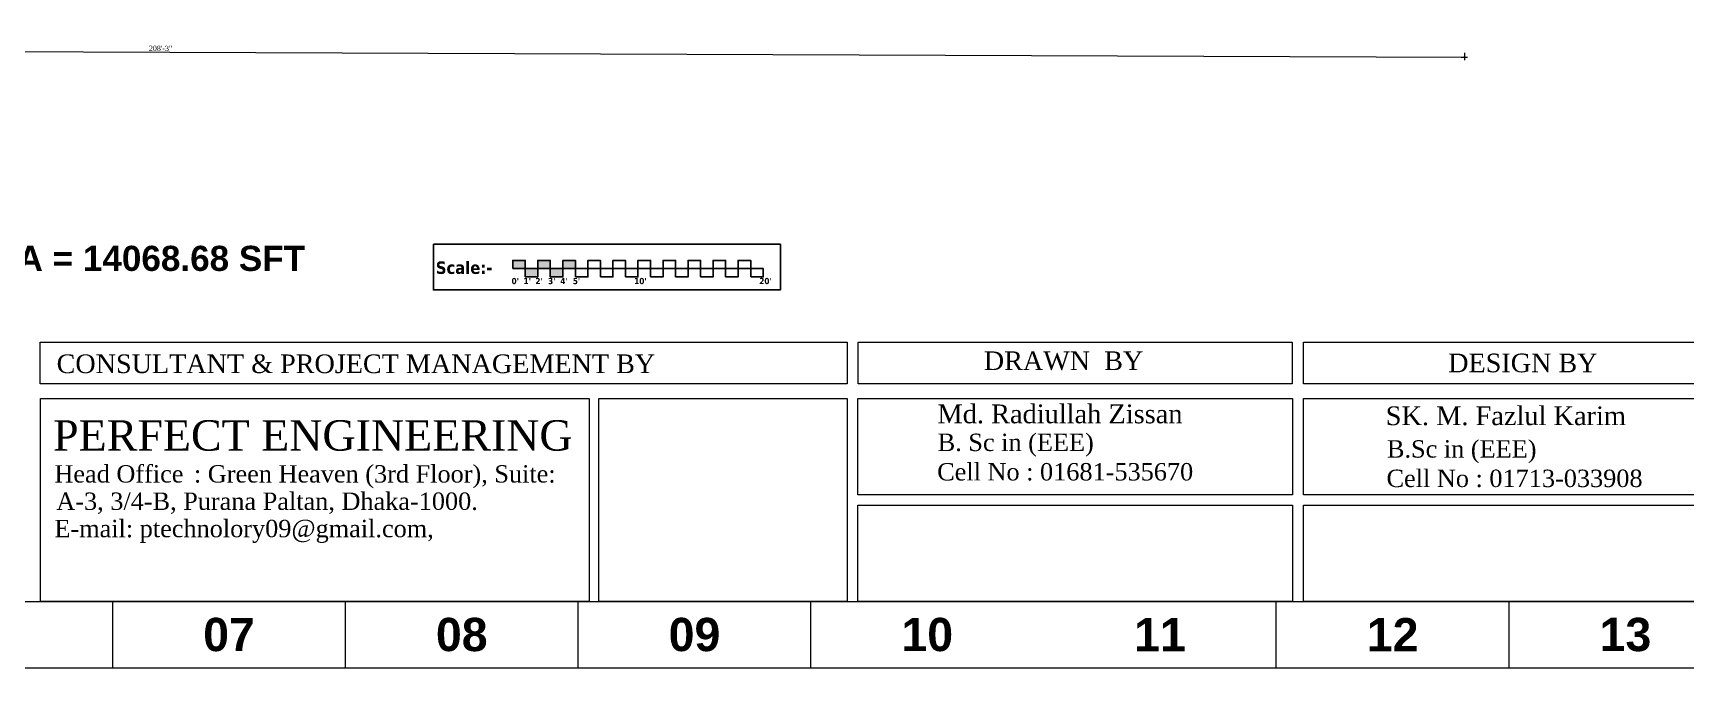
# Model space of a CAD drawing. Header units: inches. Extents: x -250485 to 735580, y -140410 to 288049.
# Drawn here: x 16110 to 17694, y 20660 to 21268 of the extents above; entities that cross this region are included whole.
import ezdxf

# ---------------------------------------------------------------- set-up
doc = ezdxf.new("R2010")
doc.units = ezdxf.units.IN
doc.header["$MEASUREMENT"] = 0
doc.header["$PDMODE"] = 35
doc.layers.get('0').update_dxf_attribs({"lineweight": 0})
doc.layers.get('Defpoints').update_dxf_attribs({"lineweight": 0})
for name, color, linetype, lineweight in [('AN-TEXT', 251, 'Continuous', 15), ('DIM 01', 250, 'Continuous', 9), ('Inline', 7, 'Continuous', 0), ('Layer1', 134, 'Continuous', 0), ('Outline', 7, 'Continuous', 0), ('Scale', 7, 'Continuous', 0), ('Scale_Text', 7, 'Continuous', 0), ('TEXT_TITLEBOX', 7, 'Continuous', 13), ('Titelblk', 7, 'Continuous', 25), ('TITLE', 7, 'Continuous', 20)]:
    doc.layers.add(name, color=color, linetype=linetype, lineweight=lineweight)
doc.styles.add('isop', font='isocpeur.ttf')
doc.styles.add('REG', font='times.ttf')
doc.styles.add('SHT-TEXT-1', font='times.ttf', dxfattribs={"height": 12})
doc.styles.get("Standard").update_dxf_attribs({"font": 'arialbd.ttf', "height": 24})
doc.dimstyles.new('Dim-Pres', dxfattribs={"dimtxt": 5.5, "dimasz": 2, "dimexe": 1.5, "dimexo": 1.5, "dimgap": 1, "dimtad": 3, "dimdec": 0, "dimzin": 3, "dimdsep": 46, "dimlunit": 4, "dimtxsty": 'REG', "dimblk": 'point', "dimcen": 2, "dimclrd": 256, "dimclre": 256, "dimclrt": 7, "dimadec": 0, "dimazin": 0, "dimtfac": 0.75, "dimtdec": 0, "dimtmove": 1, "dimatfit": 3, "dimldrblk": 'point', "dimfxl": 0, "dimtolj": 1, "dimtzin": 0, "dimlwd": -1, "dimlwe": -1, "dimarcsym": 1})

# ---------------------------------------------------------------- blocks, each defined once
blk = doc.blocks.new('PAGE')
at = {"layer": 'Inline', "color": 252, "lineweight": 15}
blk.add_lwpolyline([(178051640.63, 22656441.11), (178051640.63, 22657235.79), (178050505.36, 22657235.79), (178050505.36, 22656441.11)], close=True, dxfattribs=at)
at = {"layer": 'Outline', "color": 252, "lineweight": 15}
blk.add_line((178050483.42, 22656424.24), (178051662.57, 22656424.24), dxfattribs=at)
at = {"layer": 'Scale', "color": 252, "lineweight": 9}
for p, q in [((178050837.01, 22656424.24), (178050837.01, 22656441.11)), ((178050896, 22656424.24), (178050896, 22656441.11)), ((178050955, 22656424.24), (178050955, 22656441.11)), ((178051014, 22656424.24), (178051014, 22656441.11)), ((178051131.99, 22656424.24), (178051131.99, 22656441.11)), ((178051190.99, 22656424.24), (178051190.99, 22656441.11))]:
    blk.add_line(p, q, dxfattribs=at)
at = {"layer": 'Scale_Text', "color": 252, "lineweight": 13, "char_height": 8.435, "width": 2.5102, "attachment_point": 5}
for s, insert in [('07', (178050866.5, 22656432.67)), ('08', (178050925.5, 22656432.67)), ('09', (178050984.5, 22656432.67)), ('10', (178051043.5, 22656432.67)), ('11', (178051102.49, 22656432.67)), ('12', (178051161.49, 22656432.67)), ('13', (178051220.49, 22656432.67))]:
    blk.add_mtext(s, dxfattribs=dict(at, insert=insert))
blk = doc.blocks.new('Title')
at = {"layer": 'Titelblk', "color": 3, "linetype": 'Continuous', "lineweight": 0, "xscale": 3.014611567961765, "yscale": 3.014611567959946, "zscale": 3.014611567966516}
blk.add_blockref('PAGE', (-536855255.8, -68388224), dxfattribs=at)
blk = doc.blocks.new('dot')
at = {"color": 4}
for p, q in [((-1.5, 0), (1.5, 0)), ((0, 1.5), (0, -1.5))]:
    blk.add_line(p, q, dxfattribs=at)
at = {"color": 6, "const_width": 0.5}
blk.add_lwpolyline([(-0.25, 0, 1), (0.25, 0, 1)], format="xyb", close=True, dxfattribs=at)
blk = doc.blocks.new('point')
blk.add_blockref('dot', (0, 0))
blk = doc.blocks.new('*D740')
at = {"layer": 'Defpoints', "color": 0, "ltscale": 30, "transparency": 16777216}
for p in [(14983.1, 21284.4, -1.2), (17482, 21274.7, -1.2), (17481.9, 21245.4)]:
    blk.add_point(p, dxfattribs=at)
at = {"layer": 'Layer1', "ltscale": 30, "transparency": 16777216}
for p, q in [((14983, 21259), (14983, 21253.5)), ((14985, 21255), (17479.9, 21245.4)), ((17481.9, 21249.4), (17481.9, 21243.9))]:
    blk.add_line(p, q, dxfattribs=at)
at = {"layer": 'Layer1', "ltscale": 30, "transparency": 16777216, "xscale": 2, "yscale": 2, "zscale": 2}
for p, rotation in [((14983, 21255), 179.7784332342381), ((17481.9, 21245.4), 359.7784332342382)]:
    blk.add_blockref('point', p, dxfattribs=dict(at, rotation=rotation))
at = {"layer": 'Layer1', "color": 7, "ltscale": 30, "transparency": 16777216, "insert": (16232.5, 21253.7), "char_height": 5, "attachment_point": 5, "rotation": 359.7784, "style": 'REG'}
blk.add_mtext('\\A1;208\'-3"', dxfattribs=at)

msp = doc.modelspace()

# ---------------------------------------------------------------- hatches: boundary and pattern name
at = {"layer": 'DIM 01', "lineweight": -2}
h = msp.add_hatch(color=2, dxfattribs=at)
h.dxf.hatch_style = 1
h.paths.add_polyline_path([(16582, 21050.6), (16570, 21050.6), (16570, 21042.7), (16582, 21042.7)])
h.paths.add_polyline_path([(16606, 21050.6), (16594, 21050.6), (16594, 21042.7), (16606, 21042.7)])
h.paths.add_polyline_path([(16618, 21042.7), (16606, 21042.7), (16606, 21034.7), (16618, 21034.7)])
h.paths.add_polyline_path([(16594, 21042.7), (16582, 21042.7), (16582, 21034.7), (16594, 21034.7)])
h.paths.add_polyline_path([(16630, 21050.6), (16618, 21050.6), (16618, 21042.7), (16630, 21042.7)])

# ---------------------------------------------------------------- linework, layer by layer
at = {"layer": 'DIM 01', "color": 7, "lineweight": -2, "elevation": -48.6}
for points in [[(16493.9, 21066.1), (16826.5, 21066.1), (16826.5, 21022.3), (16493.9, 21022.3)], [(16570, 21042.7), (16582, 21042.7), (16582, 21050.6), (16570, 21050.6)], [(16594, 21042.7), (16606, 21042.7), (16606, 21050.6), (16594, 21050.6)], [(16618, 21042.7), (16630, 21042.7), (16630, 21050.6), (16618, 21050.6)], [(16642, 21042.7), (16654, 21042.7), (16654, 21050.6), (16642, 21050.6)], [(16666, 21042.7), (16678, 21042.7), (16678, 21050.6), (16666, 21050.6)], [(16690, 21042.7), (16702, 21042.7), (16702, 21050.6), (16690, 21050.6)], [(16714, 21042.7), (16726, 21042.7), (16726, 21050.6), (16714, 21050.6)], [(16738, 21042.7), (16750, 21042.7), (16750, 21050.6), (16738, 21050.6)], [(16762, 21042.7), (16774, 21042.7), (16774, 21050.6), (16762, 21050.6)], [(16786, 21042.7), (16798, 21042.7), (16798, 21050.6), (16786, 21050.6)], [(16582, 21034.7), (16594, 21034.7), (16594, 21042.7), (16582, 21042.7)], [(16606, 21034.7), (16618, 21034.7), (16618, 21042.7), (16606, 21042.7)], [(16630, 21034.7), (16642, 21034.7), (16642, 21042.7), (16630, 21042.7)], [(16654, 21034.7), (16666, 21034.7), (16666, 21042.7), (16654, 21042.7)], [(16678, 21034.7), (16690, 21034.7), (16690, 21042.7), (16678, 21042.7)], [(16702, 21034.7), (16714, 21034.7), (16714, 21042.7), (16702, 21042.7)], [(16726, 21034.7), (16738, 21034.7), (16738, 21042.7), (16726, 21042.7)], [(16750, 21034.7), (16762, 21034.7), (16762, 21042.7), (16750, 21042.7)], [(16774, 21034.7), (16786, 21034.7), (16786, 21042.7), (16774, 21042.7)], [(16798, 21034.7), (16810, 21034.7), (16810, 21042.7), (16798, 21042.7)]]:
    msp.add_lwpolyline(points, close=True, dxfattribs=at)
at = {"layer": 'TEXT_TITLEBOX'}
for p, q in [((16117.3, 20932.2), (16117.3, 20972.2)), ((16117.3, 20972.2), (16890.3, 20972.2)), ((16890.3, 20972.2), (16890.3, 20932.2)), ((16900.9, 20932.2), (16900.9, 20972.2)), ((16900.9, 20972.2), (17316.9, 20972.2)), ((17316.9, 20972.2), (17316.9, 20932.2)), ((17327.6, 20932.2), (17327.6, 20972.2)), ((17327.6, 20972.2), (17769.4, 20972.2)), ((16890.3, 20932.2), (16117.3, 20932.2)), ((17316.9, 20932.2), (16900.9, 20932.2)), ((17769.4, 20932.2), (17327.6, 20932.2)), ((16117.4, 20723.8), (16117.4, 20918.2)), ((16117.4, 20918.2), (16643.1, 20918.2)), ((16643.1, 20918.2), (16643.1, 20723.8)), ((16652.6, 20723.8), (16652.6, 20918.2)), ((16652.6, 20918.2), (16890.4, 20918.2)), ((16890.4, 20918.2), (16890.4, 20723.8)), ((16900.7, 20825.9), (16900.7, 20918.2)), ((16900.7, 20918.2), (17317.1, 20918.2)), ((17317.1, 20918.2), (17317.1, 20825.9)), ((17327.7, 20826), (17327.7, 20918.2)), ((17327.7, 20918.2), (17769.3, 20918.2)), ((17317.1, 20825.9), (16900.7, 20825.9)), ((16900.7, 20723.8), (16900.7, 20816)), ((16900.7, 20816), (17317.1, 20816)), ((17317.1, 20816), (17317.1, 20723.8)), ((17769.3, 20826), (17327.7, 20826)), ((17327.7, 20723.8), (17327.7, 20816.1)), ((17327.7, 20816.1), (17769.3, 20816.1)), ((16643.1, 20723.8), (16117.4, 20723.8)), ((16890.4, 20723.8), (16652.6, 20723.8)), ((17317.1, 20723.8), (16900.7, 20723.8)), ((17769.3, 20723.8), (17327.7, 20723.8))]:
    msp.add_line(p, q, dxfattribs=at)

# ---------------------------------------------------------------- block references
at = {"layer": 'TITLE', "xscale": 1.253909077960998, "yscale": 1.253909077960998, "zscale": 1.253909067584736}
msp.add_blockref('Title', (143010.6, 130885.4), dxfattribs=at)

# ---------------------------------------------------------------- texts
at = {"lineweight": 25, "insert": (15539.2, 21112.5, -48.6), "char_height": 24.057, "width": 927.092, "attachment_point": 4}
msp.add_mtext('{\\fTimes New Roman|b1|i0|c0|p18;\\LMASTER LAYOUT PLAN\\P\\l\\P}LAND AREA = 19090.11 SFT\\PGROUND FLOOR OCCUPANT AREA = 14068.68 SFT ', dxfattribs=at)
at = {"layer": 'AN-TEXT', "lineweight": 25, "attachment_point": 1, "style": 'isop'}
for s, insert, char_height, width in [('{\\fTahoma|b1|i0|c0|p34;\\C7;Scale:-}', (16496.3, 21049.6, -48.6), 12, 50.548), ("{\\fTahoma|b1|i0|c0|p34;\\C7;0'}", (16568.8, 21033.8, -48.6), 6, 8.245), ("{\\fTahoma|b1|i0|c0|p34;\\C7;1'}", (16580.3, 21033.8, -48.6), 6, 8.245), ("{\\fTahoma|b1|i0|c0|p34;\\C7;2'}", (16591.7, 21033.8, -48.6), 6, 8.245), ("{\\fTahoma|b1|i0|c0|p34;\\C7;3'}", (16603.8, 21033.8, -48.6), 6, 8.245), ("{\\fTahoma|b1|i0|c0|p34;\\C7;4'}", (16615.6, 21033.8, -48.6), 6, 8.245), ("{\\fTahoma|b1|i0|c0|p34;\\C7;5'}", (16627.5, 21033.8, -48.6), 6, 8.245), ("{\\fTahoma|b1|i0|c0|p34;\\C7;10'}", (16686.3, 21033.8, -48.6), 6, 8.245), ("{\\fTahoma|b1|i0|c0|p34;\\C7;20'}", (16806.2, 21033.8, -48.6), 6, 8.245)]:
    msp.add_mtext(s, dxfattribs=dict(at, insert=insert, char_height=char_height, width=width))
at = {"layer": 'TEXT_TITLEBOX', "lineweight": 25, "style": 'SHT-TEXT-1'}
for s, height, p in [('CONSULTANT & PROJECT MANAGEMENT BY', 17.847, (16132.9, 20942.6)), ('DRAWN  BY', 17.85, (17021.4, 20945.5)), ('DESIGN BY', 17.85, (17466.4, 20943.4)), ('Md. Radiullah Zissan', 17.994, (16977, 20894.5)), ('SK. M. Fazlul Karim', 17.994, (17406.5, 20892.7)), ('B. Sc in (EEE)', 16.661, (16977.2, 20867.9)), ('B.Sc in (EEE)', 16.661, (17407.7, 20861.6)), ('Cell No : 01681-535670', 16.661, (16976.7, 20839.7)), ('Cell No : 01713-033908', 16.661, (17407.3, 20833.4))]:
    msp.add_text(s, height=height, dxfattribs=at).set_placement(p)
at = {"layer": 'TEXT_TITLEBOX', "color": 1, "lineweight": 25, "style": 'SHT-TEXT-1'}
msp.add_text('PERFECT ENGINEERING', height=29.155, dxfattribs=at).set_placement((16129.5, 20868.3))
at = {"layer": 'TEXT_TITLEBOX', "color": 7, "lineweight": 25, "style": 'SHT-TEXT-1'}
for s, p in [('Head Office', (16130.8, 20837.7)), (': Green Heaven (3rd Floor), Suite:', (16264.5, 20837.7)), ('A-3, 3/4-B, Purana Paltan, Dhaka-1000.', (16132.6, 20811.5)), ('E-mail: ptechnolory09@gmail.com,', (16130.8, 20785.3))]:
    msp.add_text(s, height=16.66, dxfattribs=at).set_placement(p)

# ---------------------------------------------------------------- dimensions: what is measured, and where the dimension line sits
at = {"layer": 'Layer1', "ltscale": 30}
dim = msp.add_aligned_dim(p1=(14983.1, 21284.4, -1.2), p2=(17482, 21274.7, -1.2), distance=-29.3, dimstyle='Dim-Pres', override={"dimtxt": 5, "dimfxl": 4, "dimfxlon": 1}, dxfattribs=at)
dim.commit()
dim.dimension.update_dxf_attribs({"geometry": '*D740', "text_midpoint": (16232.5, 21253.7)})

doc.saveas('drawing.dxf')
